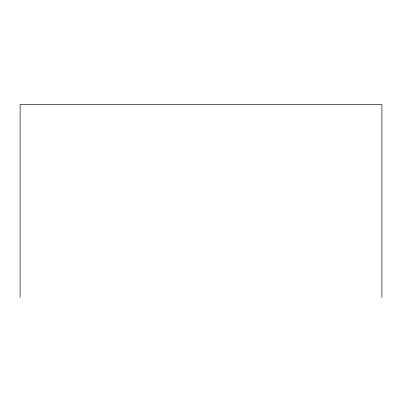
<?xml version="1.0" encoding="UTF-8"?>
<svg xmlns="http://www.w3.org/2000/svg" width="402" height="402" viewBox="0 0 402 402"><rect width="100%" height="100%" fill="white"/><g stroke="black" fill="none" stroke-linecap="round" stroke-linejoin="round"><path stroke-width="0.6" d="M381.9 297.5L381.9 104.5L20.1 104.5L20.1 297.5"/></g></svg>
